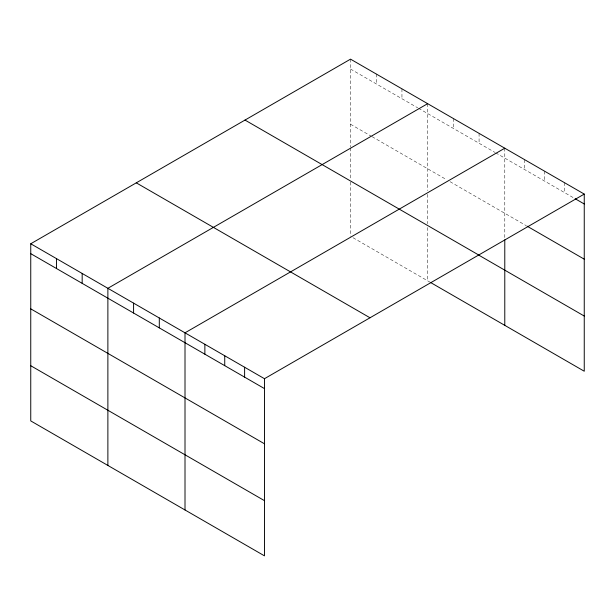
<?xml version="1.0" encoding="UTF-8"?>
<svg xmlns="http://www.w3.org/2000/svg" width="615" height="615" viewBox="0 0 615 615"><rect width="100%" height="100%" fill="white"/><g stroke="black" fill="none" stroke-linecap="round" stroke-linejoin="round"><path stroke-width="0.46" stroke-dasharray="3.08 2.31" d="M350.527 69.041L417.708 107.825M418.531 108.302L494.829 152.351M495.659 152.835L574.318 198.245M350.527 124.238L371.26 136.207M372.09 136.684L446.728 179.78M450.049 181.694L526.309 225.72M353.018 237.728L430.146 282.262M564.385 182.617L564.385 192.51M544.521 171.147L544.521 181.041M524.649 159.677L524.649 169.571M504.784 148.207L504.784 237.936M479.077 133.363L479.077 143.257M453.363 118.518L453.363 128.412M427.656 103.674L427.656 190.565M427.656 194.355L427.656 223.737M427.656 227.535L427.656 280.824M401.949 88.829L401.949 98.731M376.234 73.984L376.234 83.886M350.527 59.148L350.527 146.977M350.527 147.931L350.527 179.203M350.527 182.055L350.527 236.298"/><path stroke-width="0.92" d="M30.75 243.771L264.473 378.702L264.473 555.852L30.75 420.914L30.75 243.771L350.527 59.148L584.25 194.086L584.25 371.229L430.977 282.739M427.656 103.674L107.879 288.297L107.879 465.447M504.784 148.207L185.007 332.823L185.007 509.973M264.473 378.702L584.25 194.086M575.148 198.722L584.25 203.98M527.132 226.197L584.25 259.176M245.001 120.071L478.724 255.01M479.077 255.317L584.25 316.041M136.276 182.84L369.999 317.778M30.75 253.664L264.473 388.603M30.75 308.853L264.473 443.792M30.75 365.725L264.473 500.664M504.784 239.835L504.784 325.35M244.609 367.232L244.609 377.133M224.736 355.762L224.736 365.664M204.872 344.292L204.872 354.194M159.3 317.986L159.3 327.88M133.586 303.141L133.586 313.035M82.172 273.452L82.172 283.346M56.457 258.608L56.457 268.509"/></g></svg>
